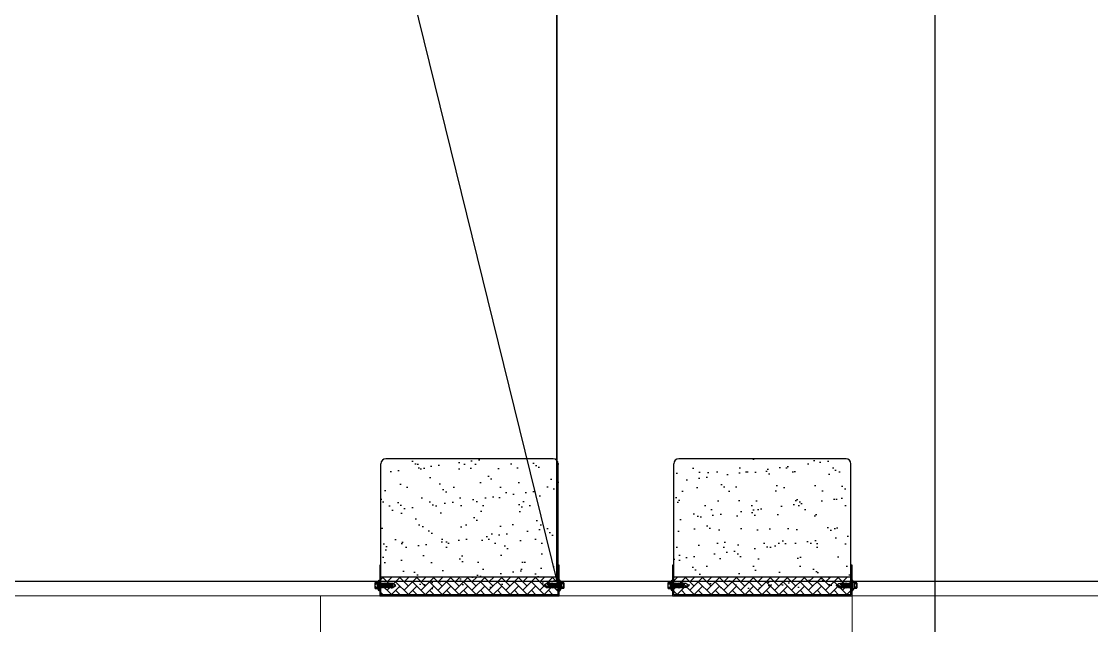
# Model space of a CAD drawing. Header units: millimetres. Extents: x 8456 to 190005487, y 619 to 455456909.
# Drawn here: x 207550.3 to 207829.4, y 158473.1 to 158630.5 of the extents above; entities that cross this region are included whole.
import ezdxf

# ---------------------------------------------------------------- set-up
doc = ezdxf.new("R2010")
doc.units = ezdxf.units.MM
doc.header["$LTSCALE"] = 400
doc.header["$MEASUREMENT"] = 0
doc.layers.get('0').update_dxf_attribs({"linetype": 'CONTINUOUS'})
doc.layers.add('A-PK', color=6, linetype='CONTINUOUS')
doc.layers.add('지하2층평면도$0$0-PATT', color=252, linetype='CONTINUOUS')
doc.layers.add('Defpoint', color=161, linetype='CONTINUOUS', plot=False)
doc.layers.add('지하2층평면도$0$0-LIN3', color=8, linetype='CONTINUOUS', lineweight=18)
doc.layers.add('지하2층평면도$0$0PANL', color=6, linetype='CONTINUOUS', lineweight=20)

# ---------------------------------------------------------------- blocks, each defined once
blk = doc.blocks.new('A$C2DB436D3')
at = {"layer": '지하2층평면도$0$0-PATT', "ltscale": 0.002}
h = blk.add_hatch(dxfattribs=at)
h.set_pattern_fill('AR-SAND', color=8, scale=0.22, angle=180, style=0)
h.set_pattern_definition([(217.5, (4724776.368, -11189004.172), (0.352006885, -10.767091221), [0, -8.49376, 0, -9.4996, 0, -9.0805]), (187.5, (4724776.368, -11189004.172), (-9.889512229, -15.770152213), [0, -4.58216, 0, -7.65556, 0, -2.9337]), (147.5, (4724783.241, -11189004.172), (-17.401832145, -0.031618063), [0, -2.794, 0, -10.0584, 0, -13.1318]), (137.5, (4724783.241, -11189004.172), (-16.798241954, -4.904445112), [0, -1.397, 0, -6.59384, 0, -7.5438])])
h.paths.add_polyline_path([(23014.15, 21109.09, -0.414214), (23015.98, 21107.26), (23015.98, 21060.69), (22949.98, 21060.69), (22949.98, 21107.26, -0.414214), (22951.81, 21109.09)])
h = blk.add_hatch(dxfattribs=at)
h.set_pattern_fill('AR-SAND', color=8, scale=0.22, angle=180, style=0)
h.set_pattern_definition([(217.5, (4725679.395, -11189004.172), (0.352006885, -10.767091221), [0, -8.49376, 0, -9.4996, 0, -9.0805]), (187.5, (4725679.395, -11189004.172), (-9.889512229, -15.770152213), [0, -4.58216, 0, -7.65556, 0, -2.9337]), (147.5, (4725686.268, -11189004.172), (-17.401832145, -0.031618063), [0, -2.794, 0, -10.0584, 0, -13.1318]), (137.5, (4725686.268, -11189004.172), (-16.798241954, -4.904445112), [0, -1.397, 0, -6.59384, 0, -7.5438])])
h.paths.add_polyline_path([(23123.27, 21109.09, -0.414214), (23125.1, 21107.26), (23125.1, 21060.69), (23059.1, 21060.69), (23059.1, 21107.26, -0.414214), (23060.93, 21109.09)])
h = blk.add_hatch(dxfattribs=at)
h.set_pattern_fill('AR-HBONE', color=8, scale=0.022, angle=180, style=0)
h.set_pattern_definition([(225, (4724570.966, -11188972.3098), (-4e-15, -3.1610501546), [6.7056, -2.2352]), (315, (4724569.3855, -11188973.8903), (-4e-15, -3.1610501546), [6.7056, -2.2352])])
h.paths.add_polyline_path([(23015.98, 21065.09), (22949.98, 21065.09), (22949.98, 21058.49), (23015.98, 21058.49)])
h = blk.add_hatch(dxfattribs=at)
h.set_pattern_fill('AR-HBONE', color=8, scale=0.022, angle=180, style=0)
h.set_pattern_definition([(225, (4725473.9927, -11188972.3098), (-4e-15, -3.1610501546), [6.7056, -2.2352]), (315, (4725472.4122, -11188973.8903), (-4e-15, -3.1610501546), [6.7056, -2.2352])])
h.paths.add_polyline_path([(23125.1, 21065.09), (23059.1, 21065.09), (23059.1, 21058.49), (23125.1, 21058.49)])
at = {"layer": 'A-PK', "color": 8}
for p, q in [((22311.54, 23923.55, 2515.73), (23015.54, 21063.55, 2515.73)), ((23015.54, 21063.55, 2515.73), (23015.54, 23923.55, 2515.73)), ((23015.54, 23923.55, 2515.73), (23015.54, 21063.55, 2515.73)), ((22311.54, 21063.55, 2515.73), (23015.54, 21063.55, 2515.73)), ((23015.54, 21063.55, 2515.73), (23719.54, 21063.55, 2515.73))]:
    blk.add_line(p, q, dxfattribs=at)
at = {"layer": '지하2층평면도$0$0-LIN3', "color": 8}
for p, q in [((22399.54, 21058.05, 2515.73), (22927.54, 21058.05, 2515.73)), ((23125.54, 21058.05, 2515.73), (23653.54, 21058.05, 2515.73))]:
    blk.add_line(p, q, dxfattribs=at)
at = {"layer": '지하2층평면도$0$0-PATT', "color": 8}
for p, q in [((22949.98, 21058.49, 2515.73), (22949.98, 21107.26, 2515.73)), ((23014.15, 21109.09, 2515.73), (22951.81, 21109.09, 2515.73)), ((23015.98, 21058.49, 2515.73), (23015.98, 21107.26, 2515.73)), ((23059.1, 21058.49, 2515.73), (23059.1, 21107.26, 2515.73)), ((23123.27, 21109.09, 2515.73), (23060.93, 21109.09, 2515.73)), ((23125.1, 21058.49, 2515.73), (23125.1, 21107.26, 2515.73)), ((22947.78, 21062.84, 2515.73), (22947.78, 21061.05, 2515.73)), ((22947.89, 21063.1, 2515.73), (22948.7, 21063.1, 2515.73)), ((22947.89, 21062.54, 2515.73), (22948.7, 21062.54, 2515.73)), ((22948.7, 21063.1, 2515.73), (22948.7, 21060.79, 2515.73)), ((22950.07, 21062.86, 2515.73), (22949.54, 21061.56, 2515.73)), ((22949.89, 21062.64, 2515.73), (22949.54, 21062.64, 2515.73)), ((22950.47, 21062.86, 2515.73), (22949.72, 21061.03, 2515.73)), ((22950.47, 21062.86, 2515.73), (22949.72, 21061.03, 2515.73)), ((23015.98, 21065.09, 2515.73), (22949.98, 21065.09, 2515.73)), ((22950.29, 21062.64, 2515.73), (22950.07, 21062.64, 2515.73)), ((22950.87, 21062.86, 2515.73), (22950.12, 21061.03, 2515.73)), ((22950.87, 21062.86, 2515.73), (22950.12, 21061.03, 2515.73)), ((22950.7, 21062.64, 2515.73), (22950.47, 21062.64, 2515.73)), ((22951.28, 21062.86, 2515.73), (22950.53, 21061.03, 2515.73)), ((22951.28, 21062.86, 2515.73), (22950.53, 21061.03, 2515.73)), ((22951.1, 21062.64, 2515.73), (22950.87, 21062.64, 2515.73)), ((22951.68, 21062.86, 2515.73), (22950.93, 21061.03, 2515.73)), ((22951.68, 21062.86, 2515.73), (22950.93, 21061.03, 2515.73)), ((22951.5, 21062.64, 2515.73), (22951.28, 21062.64, 2515.73)), ((22952.08, 21062.86, 2515.73), (22951.33, 21061.03, 2515.73)), ((22952.08, 21062.86, 2515.73), (22951.33, 21061.03, 2515.73)), ((22951.91, 21062.64, 2515.73), (22951.68, 21062.64, 2515.73)), ((22952.49, 21062.86, 2515.73), (22951.73, 21061.03, 2515.73)), ((22952.49, 21062.86, 2515.73), (22951.73, 21061.03, 2515.73)), ((22952.31, 21062.64, 2515.73), (22952.08, 21062.64, 2515.73)), ((22952.89, 21062.86, 2515.73), (22952.14, 21061.03, 2515.73)), ((22952.89, 21062.86, 2515.73), (22952.14, 21061.03, 2515.73)), ((22952.71, 21062.64, 2515.73), (22952.49, 21062.64, 2515.73)), ((22953.29, 21062.86, 2515.73), (22952.54, 21061.03, 2515.73)), ((22953.29, 21062.86, 2515.73), (22952.54, 21061.03, 2515.73)), ((22953.12, 21062.64, 2515.73), (22952.89, 21062.64, 2515.73)), ((22953.7, 21062.86, 2515.73), (22952.94, 21061.03, 2515.73)), ((22953.7, 21062.86, 2515.73), (22952.94, 21061.03, 2515.73)), ((22953.52, 21062.64, 2515.73), (22953.29, 21062.64, 2515.73)), ((22953.62, 21061.69, 2515.73), (22953.35, 21061.03, 2515.73)), ((22953.62, 21061.69, 2515.73), (22953.35, 21061.03, 2515.73)), ((22954.46, 21062.64, 2515.73), (22953.7, 21062.64, 2515.73)), ((23011.5, 21062.64, 2515.73), (23012.26, 21062.64, 2515.73)), ((23012.26, 21062.86, 2515.73), (23013.01, 21061.03, 2515.73)), ((23012.26, 21062.86, 2515.73), (23013.01, 21061.03, 2515.73)), ((23012.34, 21061.69, 2515.73), (23012.61, 21061.03, 2515.73)), ((23012.34, 21061.69, 2515.73), (23012.61, 21061.03, 2515.73)), ((23012.44, 21062.64, 2515.73), (23012.67, 21062.64, 2515.73)), ((23012.67, 21062.86, 2515.73), (23013.42, 21061.03, 2515.73)), ((23012.67, 21062.86, 2515.73), (23013.42, 21061.03, 2515.73)), ((23012.84, 21062.64, 2515.73), (23013.07, 21062.64, 2515.73)), ((23013.07, 21062.86, 2515.73), (23013.82, 21061.03, 2515.73)), ((23013.07, 21062.86, 2515.73), (23013.82, 21061.03, 2515.73)), ((23013.25, 21062.64, 2515.73), (23013.47, 21062.64, 2515.73)), ((23013.47, 21062.86, 2515.73), (23014.22, 21061.03, 2515.73)), ((23013.47, 21062.86, 2515.73), (23014.22, 21061.03, 2515.73)), ((23013.65, 21062.64, 2515.73), (23013.87, 21062.64, 2515.73)), ((23013.87, 21062.86, 2515.73), (23014.63, 21061.03, 2515.73)), ((23013.87, 21062.86, 2515.73), (23014.63, 21061.03, 2515.73)), ((23014.05, 21062.64, 2515.73), (23014.28, 21062.64, 2515.73)), ((23014.28, 21062.86, 2515.73), (23015.03, 21061.03, 2515.73)), ((23014.28, 21062.86, 2515.73), (23015.03, 21061.03, 2515.73)), ((23014.45, 21062.64, 2515.73), (23014.68, 21062.64, 2515.73)), ((23014.68, 21062.86, 2515.73), (23015.43, 21061.03, 2515.73)), ((23014.68, 21062.86, 2515.73), (23015.43, 21061.03, 2515.73)), ((23014.86, 21062.64, 2515.73), (23015.08, 21062.64, 2515.73)), ((23015.08, 21062.86, 2515.73), (23015.84, 21061.03, 2515.73)), ((23015.08, 21062.86, 2515.73), (23015.84, 21061.03, 2515.73)), ((23015.26, 21062.64, 2515.73), (23015.49, 21062.64, 2515.73)), ((23015.49, 21062.86, 2515.73), (23016.24, 21061.03, 2515.73)), ((23015.49, 21062.86, 2515.73), (23016.24, 21061.03, 2515.73)), ((23015.66, 21062.64, 2515.73), (23015.89, 21062.64, 2515.73)), ((23015.89, 21062.86, 2515.73), (23016.42, 21061.56, 2515.73)), ((23016.07, 21062.64, 2515.73), (23016.42, 21062.64, 2515.73)), ((23017.26, 21063.1, 2515.73), (23017.26, 21060.79, 2515.73)), ((23018.07, 21063.1, 2515.73), (23017.26, 21063.1, 2515.73)), ((23018.07, 21062.54, 2515.73), (23017.26, 21062.54, 2515.73)), ((23018.18, 21062.84, 2515.73), (23018.18, 21061.05, 2515.73)), ((23056.9, 21062.84, 2515.73), (23056.9, 21061.05, 2515.73)), ((23057.01, 21063.1, 2515.73), (23057.82, 21063.1, 2515.73)), ((23057.01, 21062.54, 2515.73), (23057.82, 21062.54, 2515.73)), ((23057.82, 21063.1, 2515.73), (23057.82, 21060.79, 2515.73)), ((23059.19, 21062.86, 2515.73), (23058.66, 21061.56, 2515.73)), ((23059.01, 21062.64, 2515.73), (23058.66, 21062.64, 2515.73)), ((23059.59, 21062.86, 2515.73), (23058.84, 21061.03, 2515.73)), ((23059.59, 21062.86, 2515.73), (23058.84, 21061.03, 2515.73)), ((23125.1, 21065.09, 2515.73), (23059.1, 21065.09, 2515.73)), ((23059.41, 21062.64, 2515.73), (23059.19, 21062.64, 2515.73)), ((23059.99, 21062.86, 2515.73), (23059.24, 21061.03, 2515.73)), ((23059.99, 21062.86, 2515.73), (23059.24, 21061.03, 2515.73)), ((23059.82, 21062.64, 2515.73), (23059.59, 21062.64, 2515.73)), ((23060.4, 21062.86, 2515.73), (23059.65, 21061.03, 2515.73)), ((23060.4, 21062.86, 2515.73), (23059.65, 21061.03, 2515.73)), ((23060.22, 21062.64, 2515.73), (23059.99, 21062.64, 2515.73)), ((23060.8, 21062.86, 2515.73), (23060.05, 21061.03, 2515.73)), ((23060.8, 21062.86, 2515.73), (23060.05, 21061.03, 2515.73)), ((23060.62, 21062.64, 2515.73), (23060.4, 21062.64, 2515.73)), ((23061.2, 21062.86, 2515.73), (23060.45, 21061.03, 2515.73)), ((23061.2, 21062.86, 2515.73), (23060.45, 21061.03, 2515.73)), ((23061.03, 21062.64, 2515.73), (23060.8, 21062.64, 2515.73)), ((23061.61, 21062.86, 2515.73), (23060.85, 21061.03, 2515.73)), ((23061.61, 21062.86, 2515.73), (23060.85, 21061.03, 2515.73)), ((23061.43, 21062.64, 2515.73), (23061.2, 21062.64, 2515.73)), ((23062.01, 21062.86, 2515.73), (23061.26, 21061.03, 2515.73)), ((23062.01, 21062.86, 2515.73), (23061.26, 21061.03, 2515.73)), ((23061.83, 21062.64, 2515.73), (23061.61, 21062.64, 2515.73)), ((23062.41, 21062.86, 2515.73), (23061.66, 21061.03, 2515.73)), ((23062.41, 21062.86, 2515.73), (23061.66, 21061.03, 2515.73)), ((23062.24, 21062.64, 2515.73), (23062.01, 21062.64, 2515.73)), ((23062.82, 21062.86, 2515.73), (23062.06, 21061.03, 2515.73)), ((23062.82, 21062.86, 2515.73), (23062.06, 21061.03, 2515.73)), ((23062.64, 21062.64, 2515.73), (23062.41, 21062.64, 2515.73)), ((23062.74, 21061.69, 2515.73), (23062.47, 21061.03, 2515.73)), ((23062.74, 21061.69, 2515.73), (23062.47, 21061.03, 2515.73)), ((23063.58, 21062.64, 2515.73), (23062.82, 21062.64, 2515.73)), ((23120.62, 21062.64, 2515.73), (23121.38, 21062.64, 2515.73)), ((23121.38, 21062.86, 2515.73), (23122.13, 21061.03, 2515.73)), ((23121.38, 21062.86, 2515.73), (23122.13, 21061.03, 2515.73)), ((23121.46, 21061.69, 2515.73), (23121.73, 21061.03, 2515.73)), ((23121.46, 21061.69, 2515.73), (23121.73, 21061.03, 2515.73)), ((23121.56, 21062.64, 2515.73), (23121.79, 21062.64, 2515.73)), ((23121.79, 21062.86, 2515.73), (23122.54, 21061.03, 2515.73)), ((23121.79, 21062.86, 2515.73), (23122.54, 21061.03, 2515.73)), ((23121.96, 21062.64, 2515.73), (23122.19, 21062.64, 2515.73)), ((23122.19, 21062.86, 2515.73), (23122.94, 21061.03, 2515.73)), ((23122.19, 21062.86, 2515.73), (23122.94, 21061.03, 2515.73)), ((23122.37, 21062.64, 2515.73), (23122.59, 21062.64, 2515.73)), ((23122.59, 21062.86, 2515.73), (23123.34, 21061.03, 2515.73)), ((23122.59, 21062.86, 2515.73), (23123.34, 21061.03, 2515.73)), ((23122.77, 21062.64, 2515.73), (23122.99, 21062.64, 2515.73)), ((23122.99, 21062.86, 2515.73), (23123.75, 21061.03, 2515.73)), ((23122.99, 21062.86, 2515.73), (23123.75, 21061.03, 2515.73)), ((23123.17, 21062.64, 2515.73), (23123.4, 21062.64, 2515.73)), ((23123.4, 21062.86, 2515.73), (23124.15, 21061.03, 2515.73)), ((23123.4, 21062.86, 2515.73), (23124.15, 21061.03, 2515.73)), ((23123.57, 21062.64, 2515.73), (23123.8, 21062.64, 2515.73)), ((23123.8, 21062.86, 2515.73), (23124.55, 21061.03, 2515.73)), ((23123.8, 21062.86, 2515.73), (23124.55, 21061.03, 2515.73)), ((23123.98, 21062.64, 2515.73), (23124.2, 21062.64, 2515.73)), ((23124.2, 21062.86, 2515.73), (23124.96, 21061.03, 2515.73)), ((23124.2, 21062.86, 2515.73), (23124.96, 21061.03, 2515.73)), ((23124.38, 21062.64, 2515.73), (23124.61, 21062.64, 2515.73)), ((23124.61, 21062.86, 2515.73), (23125.36, 21061.03, 2515.73)), ((23124.61, 21062.86, 2515.73), (23125.36, 21061.03, 2515.73)), ((23124.78, 21062.64, 2515.73), (23125.01, 21062.64, 2515.73)), ((23125.01, 21062.86, 2515.73), (23125.54, 21061.56, 2515.73)), ((23125.19, 21062.64, 2515.73), (23125.54, 21062.64, 2515.73)), ((23126.38, 21063.1, 2515.73), (23126.38, 21060.79, 2515.73)), ((23127.19, 21063.1, 2515.73), (23126.38, 21063.1, 2515.73)), ((23127.19, 21062.54, 2515.73), (23126.38, 21062.54, 2515.73)), ((23127.3, 21062.84, 2515.73), (23127.3, 21061.05, 2515.73)), ((22947.89, 21061.35, 2515.73), (22948.7, 21061.35, 2515.73)), ((22947.89, 21060.79, 2515.73), (22948.7, 21060.79, 2515.73)), ((22949.72, 21061.25, 2515.73), (22949.54, 21061.25, 2515.73)), ((22950.12, 21061.25, 2515.73), (22949.9, 21061.25, 2515.73)), ((22950.53, 21061.25, 2515.73), (22950.3, 21061.25, 2515.73)), ((22950.93, 21061.25, 2515.73), (22950.7, 21061.25, 2515.73)), ((22951.33, 21061.25, 2515.73), (22951.11, 21061.25, 2515.73)), ((22951.73, 21061.25, 2515.73), (22951.51, 21061.25, 2515.73)), ((22952.14, 21061.25, 2515.73), (22951.91, 21061.25, 2515.73)), ((22952.54, 21061.25, 2515.73), (22952.31, 21061.25, 2515.73)), ((22952.94, 21061.25, 2515.73), (22952.72, 21061.25, 2515.73)), ((22953.35, 21061.25, 2515.73), (22953.12, 21061.25, 2515.73)), ((22954.46, 21061.25, 2515.73), (22953.52, 21061.25, 2515.73)), ((23011.5, 21061.25, 2515.73), (23012.43, 21061.25, 2515.73)), ((23012.61, 21061.25, 2515.73), (23012.84, 21061.25, 2515.73)), ((23013.01, 21061.25, 2515.73), (23013.24, 21061.25, 2515.73)), ((23013.42, 21061.25, 2515.73), (23013.64, 21061.25, 2515.73)), ((23013.82, 21061.25, 2515.73), (23014.05, 21061.25, 2515.73)), ((23014.22, 21061.25, 2515.73), (23014.45, 21061.25, 2515.73)), ((23014.63, 21061.25, 2515.73), (23014.85, 21061.25, 2515.73)), ((23015.03, 21061.25, 2515.73), (23015.26, 21061.25, 2515.73)), ((23015.43, 21061.25, 2515.73), (23015.66, 21061.25, 2515.73)), ((23015.84, 21061.25, 2515.73), (23016.06, 21061.25, 2515.73)), ((23016.24, 21061.25, 2515.73), (23016.42, 21061.25, 2515.73)), ((23018.07, 21061.35, 2515.73), (23017.26, 21061.35, 2515.73)), ((23018.07, 21060.79, 2515.73), (23017.26, 21060.79, 2515.73)), ((23057.01, 21061.35, 2515.73), (23057.82, 21061.35, 2515.73)), ((23057.01, 21060.79, 2515.73), (23057.82, 21060.79, 2515.73)), ((23058.84, 21061.25, 2515.73), (23058.66, 21061.25, 2515.73)), ((23059.24, 21061.25, 2515.73), (23059.02, 21061.25, 2515.73)), ((23059.65, 21061.25, 2515.73), (23059.42, 21061.25, 2515.73)), ((23060.05, 21061.25, 2515.73), (23059.82, 21061.25, 2515.73)), ((23060.45, 21061.25, 2515.73), (23060.23, 21061.25, 2515.73)), ((23060.85, 21061.25, 2515.73), (23060.63, 21061.25, 2515.73)), ((23061.26, 21061.25, 2515.73), (23061.03, 21061.25, 2515.73)), ((23061.66, 21061.25, 2515.73), (23061.43, 21061.25, 2515.73)), ((23062.06, 21061.25, 2515.73), (23061.84, 21061.25, 2515.73)), ((23062.47, 21061.25, 2515.73), (23062.24, 21061.25, 2515.73)), ((23063.58, 21061.25, 2515.73), (23062.64, 21061.25, 2515.73)), ((23120.62, 21061.25, 2515.73), (23121.55, 21061.25, 2515.73)), ((23121.73, 21061.25, 2515.73), (23121.96, 21061.25, 2515.73)), ((23122.13, 21061.25, 2515.73), (23122.36, 21061.25, 2515.73)), ((23122.54, 21061.25, 2515.73), (23122.76, 21061.25, 2515.73)), ((23122.94, 21061.25, 2515.73), (23123.17, 21061.25, 2515.73)), ((23123.34, 21061.25, 2515.73), (23123.57, 21061.25, 2515.73)), ((23123.75, 21061.25, 2515.73), (23123.97, 21061.25, 2515.73)), ((23124.15, 21061.25, 2515.73), (23124.38, 21061.25, 2515.73)), ((23124.55, 21061.25, 2515.73), (23124.78, 21061.25, 2515.73)), ((23124.96, 21061.25, 2515.73), (23125.18, 21061.25, 2515.73)), ((23125.36, 21061.25, 2515.73), (23125.54, 21061.25, 2515.73)), ((23127.19, 21061.35, 2515.73), (23126.38, 21061.35, 2515.73)), ((23127.19, 21060.79, 2515.73), (23126.38, 21060.79, 2515.73))]:
    blk.add_line(p, q, dxfattribs=at)
at = {"layer": '지하2층평면도$0$0-PATT', "color": 8, "ltscale": 0.002, "elevation": 2515.73}
for points in [[(22949.98, 21069.49), (22949.54, 21069.49), (22949.54, 21058.05), (23016.42, 21058.05), (23016.42, 21069.49), (23015.98, 21069.49), (23015.98, 21058.49), (22949.98, 21058.49)], [(23059.1, 21069.49), (23058.66, 21069.49), (23058.66, 21058.05), (23125.54, 21058.05), (23125.54, 21069.49), (23125.1, 21069.49), (23125.1, 21058.49), (23059.1, 21058.49)]]:
    blk.add_lwpolyline(points, close=True, dxfattribs=at)
at = {"layer": '지하2층평면도$0$0-PATT', "color": 8, "elevation": 2515.73}
for points in [[(22948.7, 21061), (22948.7, 21062.89), (22949.36, 21063.93), (22949.36, 21059.97)], [(22949.36, 21059.97), (22949.36, 21063.93), (22949.54, 21063.93), (22949.54, 21059.97)], [(22949.72, 21061.03), (22949.9, 21061.25), (22950.47, 21062.64), (22950.47, 21062.86), (22950.29, 21062.64), (22949.72, 21061.25)], [(22950.12, 21061.03), (22950.3, 21061.25), (22950.87, 21062.64), (22950.87, 21062.86), (22950.7, 21062.64), (22950.12, 21061.25)], [(22950.53, 21061.03), (22950.7, 21061.25), (22951.28, 21062.64), (22951.28, 21062.86), (22951.1, 21062.64), (22950.53, 21061.25)], [(22950.93, 21061.03), (22951.11, 21061.25), (22951.68, 21062.64), (22951.68, 21062.86), (22951.5, 21062.64), (22950.93, 21061.25)], [(22951.33, 21061.03), (22951.51, 21061.25), (22952.08, 21062.64), (22952.08, 21062.86), (22951.91, 21062.64), (22951.33, 21061.25)], [(22951.73, 21061.03), (22951.91, 21061.25), (22952.49, 21062.64), (22952.49, 21062.86), (22952.31, 21062.64), (22951.73, 21061.25)], [(22952.14, 21061.03), (22952.31, 21061.25), (22952.89, 21062.64), (22952.89, 21062.86), (22952.71, 21062.64), (22952.14, 21061.25)], [(22952.54, 21061.03), (22952.72, 21061.25), (22953.29, 21062.64), (22953.29, 21062.86), (22953.12, 21062.64), (22952.54, 21061.25)], [(22952.94, 21061.03), (22953.12, 21061.25), (22953.7, 21062.64), (22953.7, 21062.86), (22953.52, 21062.64), (22952.94, 21061.25)], [(22953.35, 21061.03), (22953.52, 21061.25), (22953.62, 21061.47), (22953.62, 21061.69), (22953.44, 21061.47), (22953.35, 21061.25)], [(23013.01, 21061.03), (23012.84, 21061.25), (23012.26, 21062.64), (23012.26, 21062.86), (23012.44, 21062.64), (23013.01, 21061.25)], [(23012.61, 21061.03), (23012.43, 21061.25), (23012.34, 21061.47), (23012.34, 21061.69), (23012.51, 21061.47), (23012.61, 21061.25)], [(23013.42, 21061.03), (23013.24, 21061.25), (23012.67, 21062.64), (23012.67, 21062.86), (23012.84, 21062.64), (23013.42, 21061.25)], [(23013.82, 21061.03), (23013.64, 21061.25), (23013.07, 21062.64), (23013.07, 21062.86), (23013.25, 21062.64), (23013.82, 21061.25)], [(23014.22, 21061.03), (23014.05, 21061.25), (23013.47, 21062.64), (23013.47, 21062.86), (23013.65, 21062.64), (23014.22, 21061.25)], [(23014.63, 21061.03), (23014.45, 21061.25), (23013.87, 21062.64), (23013.87, 21062.86), (23014.05, 21062.64), (23014.63, 21061.25)], [(23015.03, 21061.03), (23014.85, 21061.25), (23014.28, 21062.64), (23014.28, 21062.86), (23014.45, 21062.64), (23015.03, 21061.25)], [(23015.43, 21061.03), (23015.26, 21061.25), (23014.68, 21062.64), (23014.68, 21062.86), (23014.86, 21062.64), (23015.43, 21061.25)], [(23015.84, 21061.03), (23015.66, 21061.25), (23015.08, 21062.64), (23015.08, 21062.86), (23015.26, 21062.64), (23015.84, 21061.25)], [(23016.24, 21061.03), (23016.06, 21061.25), (23015.49, 21062.64), (23015.49, 21062.86), (23015.66, 21062.64), (23016.24, 21061.25)], [(23016.6, 21059.97), (23016.6, 21063.93), (23016.42, 21063.93), (23016.42, 21059.97)], [(23017.26, 21061), (23017.26, 21062.89), (23016.6, 21063.93), (23016.6, 21059.97)], [(23057.82, 21061), (23057.82, 21062.89), (23058.48, 21063.93), (23058.48, 21059.97)], [(23058.48, 21059.97), (23058.48, 21063.93), (23058.66, 21063.93), (23058.66, 21059.97)], [(23058.84, 21061.03), (23059.02, 21061.25), (23059.59, 21062.64), (23059.59, 21062.86), (23059.41, 21062.64), (23058.84, 21061.25)], [(23059.24, 21061.03), (23059.42, 21061.25), (23059.99, 21062.64), (23059.99, 21062.86), (23059.82, 21062.64), (23059.24, 21061.25)], [(23059.65, 21061.03), (23059.82, 21061.25), (23060.4, 21062.64), (23060.4, 21062.86), (23060.22, 21062.64), (23059.65, 21061.25)], [(23060.05, 21061.03), (23060.23, 21061.25), (23060.8, 21062.64), (23060.8, 21062.86), (23060.62, 21062.64), (23060.05, 21061.25)], [(23060.45, 21061.03), (23060.63, 21061.25), (23061.2, 21062.64), (23061.2, 21062.86), (23061.03, 21062.64), (23060.45, 21061.25)], [(23060.85, 21061.03), (23061.03, 21061.25), (23061.61, 21062.64), (23061.61, 21062.86), (23061.43, 21062.64), (23060.85, 21061.25)], [(23061.26, 21061.03), (23061.43, 21061.25), (23062.01, 21062.64), (23062.01, 21062.86), (23061.83, 21062.64), (23061.26, 21061.25)], [(23061.66, 21061.03), (23061.84, 21061.25), (23062.41, 21062.64), (23062.41, 21062.86), (23062.24, 21062.64), (23061.66, 21061.25)], [(23062.06, 21061.03), (23062.24, 21061.25), (23062.82, 21062.64), (23062.82, 21062.86), (23062.64, 21062.64), (23062.06, 21061.25)], [(23062.47, 21061.03), (23062.64, 21061.25), (23062.74, 21061.47), (23062.74, 21061.69), (23062.56, 21061.47), (23062.47, 21061.25)], [(23122.13, 21061.03), (23121.96, 21061.25), (23121.38, 21062.64), (23121.38, 21062.86), (23121.56, 21062.64), (23122.13, 21061.25)], [(23121.73, 21061.03), (23121.55, 21061.25), (23121.46, 21061.47), (23121.46, 21061.69), (23121.63, 21061.47), (23121.73, 21061.25)], [(23122.54, 21061.03), (23122.36, 21061.25), (23121.79, 21062.64), (23121.79, 21062.86), (23121.96, 21062.64), (23122.54, 21061.25)], [(23122.94, 21061.03), (23122.76, 21061.25), (23122.19, 21062.64), (23122.19, 21062.86), (23122.37, 21062.64), (23122.94, 21061.25)], [(23123.34, 21061.03), (23123.17, 21061.25), (23122.59, 21062.64), (23122.59, 21062.86), (23122.77, 21062.64), (23123.34, 21061.25)], [(23123.75, 21061.03), (23123.57, 21061.25), (23122.99, 21062.64), (23122.99, 21062.86), (23123.17, 21062.64), (23123.75, 21061.25)], [(23124.15, 21061.03), (23123.97, 21061.25), (23123.4, 21062.64), (23123.4, 21062.86), (23123.57, 21062.64), (23124.15, 21061.25)], [(23124.55, 21061.03), (23124.38, 21061.25), (23123.8, 21062.64), (23123.8, 21062.86), (23123.98, 21062.64), (23124.55, 21061.25)], [(23124.96, 21061.03), (23124.78, 21061.25), (23124.2, 21062.64), (23124.2, 21062.86), (23124.38, 21062.64), (23124.96, 21061.25)], [(23125.36, 21061.03), (23125.18, 21061.25), (23124.61, 21062.64), (23124.61, 21062.86), (23124.78, 21062.64), (23125.36, 21061.25)], [(23125.72, 21059.97), (23125.72, 21063.93), (23125.54, 21063.93), (23125.54, 21059.97)], [(23126.38, 21061), (23126.38, 21062.89), (23125.72, 21063.93), (23125.72, 21059.97)]]:
    blk.add_lwpolyline(points, close=True, dxfattribs=at)
for points in [[(22949.54, 21061.37), (22950.07, 21062.64), (22950.07, 21062.86), (22949.89, 21062.64), (22949.54, 21061.79)], [(23015.98, 21065.09), (23015.98, 21058.49), (22949.98, 21058.49), (22949.98, 21065.09)], [(22950.16, 21062.64), (22950.07, 21062.86), (22950.24, 21062.64)], [(22950.56, 21062.64), (22950.47, 21062.86), (22950.65, 21062.64)], [(22950.56, 21062.64), (22950.47, 21062.86), (22950.65, 21062.64)], [(22950.96, 21062.64), (22950.87, 21062.86), (22951.05, 21062.64)], [(22950.96, 21062.64), (22950.87, 21062.86), (22951.05, 21062.64)], [(22951.37, 21062.64), (22951.28, 21062.86), (22951.45, 21062.64)], [(22951.37, 21062.64), (22951.28, 21062.86), (22951.45, 21062.64)], [(22951.77, 21062.64), (22951.68, 21062.86), (22951.86, 21062.64)], [(22951.77, 21062.64), (22951.68, 21062.86), (22951.86, 21062.64)], [(22952.17, 21062.64), (22952.08, 21062.86), (22952.26, 21062.64)], [(22952.17, 21062.64), (22952.08, 21062.86), (22952.26, 21062.64)], [(22952.58, 21062.64), (22952.49, 21062.86), (22952.66, 21062.64)], [(22952.58, 21062.64), (22952.49, 21062.86), (22952.66, 21062.64)], [(22952.98, 21062.64), (22952.89, 21062.86), (22953.07, 21062.64)], [(22952.98, 21062.64), (22952.89, 21062.86), (22953.07, 21062.64)], [(22953.38, 21062.64), (22953.29, 21062.86), (22953.47, 21062.64)], [(22953.38, 21062.64), (22953.29, 21062.86), (22953.47, 21062.64)], [(22954.01, 21062.64), (22953.61, 21061.7), (22953.87, 21061.25), (22954.42, 21061.78), (22955.52, 21061.95)], [(22953.78, 21062.64), (22953.7, 21062.86), (22953.87, 21062.64)], [(22953.78, 21062.64), (22953.7, 21062.86), (22953.87, 21062.64)], [(22954.46, 21061.25), (22955.52, 21061.95), (22954.46, 21062.64)], [(23011.95, 21062.64), (23012.34, 21061.7), (23012.09, 21061.25), (23011.54, 21061.78), (23010.44, 21061.95)], [(23011.5, 21061.25), (23010.44, 21061.95), (23011.5, 21062.64)], [(23012.17, 21062.64), (23012.26, 21062.86), (23012.08, 21062.64)], [(23012.17, 21062.64), (23012.26, 21062.86), (23012.08, 21062.64)], [(23012.58, 21062.64), (23012.67, 21062.86), (23012.49, 21062.64)], [(23012.58, 21062.64), (23012.67, 21062.86), (23012.49, 21062.64)], [(23012.98, 21062.64), (23013.07, 21062.86), (23012.89, 21062.64)], [(23012.98, 21062.64), (23013.07, 21062.86), (23012.89, 21062.64)], [(23013.38, 21062.64), (23013.47, 21062.86), (23013.29, 21062.64)], [(23013.38, 21062.64), (23013.47, 21062.86), (23013.29, 21062.64)], [(23013.79, 21062.64), (23013.87, 21062.86), (23013.7, 21062.64)], [(23013.79, 21062.64), (23013.87, 21062.86), (23013.7, 21062.64)], [(23014.19, 21062.64), (23014.28, 21062.86), (23014.1, 21062.64)], [(23014.19, 21062.64), (23014.28, 21062.86), (23014.1, 21062.64)], [(23014.59, 21062.64), (23014.68, 21062.86), (23014.5, 21062.64)], [(23014.59, 21062.64), (23014.68, 21062.86), (23014.5, 21062.64)], [(23015, 21062.64), (23015.08, 21062.86), (23014.91, 21062.64)], [(23015, 21062.64), (23015.08, 21062.86), (23014.91, 21062.64)], [(23015.4, 21062.64), (23015.49, 21062.86), (23015.31, 21062.64)], [(23015.4, 21062.64), (23015.49, 21062.86), (23015.31, 21062.64)], [(23015.8, 21062.64), (23015.89, 21062.86), (23015.71, 21062.64)], [(23016.42, 21061.37), (23015.89, 21062.64), (23015.89, 21062.86), (23016.07, 21062.64), (23016.42, 21061.79)], [(23058.66, 21061.37), (23059.19, 21062.64), (23059.19, 21062.86), (23059.01, 21062.64), (23058.66, 21061.79)], [(23125.1, 21065.09), (23125.1, 21058.49), (23059.1, 21058.49), (23059.1, 21065.09)], [(23059.28, 21062.64), (23059.19, 21062.86), (23059.36, 21062.64)], [(23059.68, 21062.64), (23059.59, 21062.86), (23059.77, 21062.64)], [(23059.68, 21062.64), (23059.59, 21062.86), (23059.77, 21062.64)], [(23060.08, 21062.64), (23059.99, 21062.86), (23060.17, 21062.64)], [(23060.08, 21062.64), (23059.99, 21062.86), (23060.17, 21062.64)], [(23060.49, 21062.64), (23060.4, 21062.86), (23060.57, 21062.64)], [(23060.49, 21062.64), (23060.4, 21062.86), (23060.57, 21062.64)], [(23060.89, 21062.64), (23060.8, 21062.86), (23060.98, 21062.64)], [(23060.89, 21062.64), (23060.8, 21062.86), (23060.98, 21062.64)], [(23061.29, 21062.64), (23061.2, 21062.86), (23061.38, 21062.64)], [(23061.29, 21062.64), (23061.2, 21062.86), (23061.38, 21062.64)], [(23061.7, 21062.64), (23061.61, 21062.86), (23061.78, 21062.64)], [(23061.7, 21062.64), (23061.61, 21062.86), (23061.78, 21062.64)], [(23062.1, 21062.64), (23062.01, 21062.86), (23062.19, 21062.64)], [(23062.1, 21062.64), (23062.01, 21062.86), (23062.19, 21062.64)], [(23062.5, 21062.64), (23062.41, 21062.86), (23062.59, 21062.64)], [(23062.5, 21062.64), (23062.41, 21062.86), (23062.59, 21062.64)], [(23063.13, 21062.64), (23062.73, 21061.7), (23062.99, 21061.25), (23063.54, 21061.78), (23064.64, 21061.95)], [(23062.9, 21062.64), (23062.82, 21062.86), (23062.99, 21062.64)], [(23062.9, 21062.64), (23062.82, 21062.86), (23062.99, 21062.64)], [(23063.58, 21061.25), (23064.64, 21061.95), (23063.58, 21062.64)], [(23121.07, 21062.64), (23121.46, 21061.7), (23121.21, 21061.25), (23120.66, 21061.78), (23119.56, 21061.95)], [(23120.62, 21061.25), (23119.56, 21061.95), (23120.62, 21062.64)], [(23121.29, 21062.64), (23121.38, 21062.86), (23121.2, 21062.64)], [(23121.29, 21062.64), (23121.38, 21062.86), (23121.2, 21062.64)], [(23121.7, 21062.64), (23121.79, 21062.86), (23121.61, 21062.64)], [(23121.7, 21062.64), (23121.79, 21062.86), (23121.61, 21062.64)], [(23122.1, 21062.64), (23122.19, 21062.86), (23122.01, 21062.64)], [(23122.1, 21062.64), (23122.19, 21062.86), (23122.01, 21062.64)], [(23122.5, 21062.64), (23122.59, 21062.86), (23122.41, 21062.64)], [(23122.5, 21062.64), (23122.59, 21062.86), (23122.41, 21062.64)], [(23122.91, 21062.64), (23122.99, 21062.86), (23122.82, 21062.64)], [(23122.91, 21062.64), (23122.99, 21062.86), (23122.82, 21062.64)], [(23123.31, 21062.64), (23123.4, 21062.86), (23123.22, 21062.64)], [(23123.31, 21062.64), (23123.4, 21062.86), (23123.22, 21062.64)], [(23123.71, 21062.64), (23123.8, 21062.86), (23123.62, 21062.64)], [(23123.71, 21062.64), (23123.8, 21062.86), (23123.62, 21062.64)], [(23124.12, 21062.64), (23124.2, 21062.86), (23124.03, 21062.64)], [(23124.12, 21062.64), (23124.2, 21062.86), (23124.03, 21062.64)], [(23124.52, 21062.64), (23124.61, 21062.86), (23124.43, 21062.64)], [(23124.52, 21062.64), (23124.61, 21062.86), (23124.43, 21062.64)], [(23124.92, 21062.64), (23125.01, 21062.86), (23124.83, 21062.64)], [(23125.54, 21061.37), (23125.01, 21062.64), (23125.01, 21062.86), (23125.19, 21062.64), (23125.54, 21061.79)], [(22949.63, 21061.25), (22949.72, 21061.03), (22949.54, 21061.25)], [(22950.03, 21061.25), (22950.12, 21061.03), (22949.94, 21061.25)], [(22950.44, 21061.25), (22950.53, 21061.03), (22950.35, 21061.25)], [(22950.84, 21061.25), (22950.93, 21061.03), (22950.75, 21061.25)], [(22951.24, 21061.25), (22951.33, 21061.03), (22951.15, 21061.25)], [(22951.65, 21061.25), (22951.73, 21061.03), (22951.56, 21061.25)], [(22952.05, 21061.25), (22952.14, 21061.03), (22951.96, 21061.25)], [(22952.45, 21061.25), (22952.54, 21061.03), (22952.36, 21061.25)], [(22952.86, 21061.25), (22952.94, 21061.03), (22952.77, 21061.25)], [(22953.26, 21061.25), (22953.35, 21061.03), (22953.17, 21061.25)], [(23012.7, 21061.25), (23012.61, 21061.03), (23012.79, 21061.25)], [(23013.1, 21061.25), (23013.01, 21061.03), (23013.19, 21061.25)], [(23013.51, 21061.25), (23013.42, 21061.03), (23013.59, 21061.25)], [(23013.91, 21061.25), (23013.82, 21061.03), (23014, 21061.25)], [(23014.31, 21061.25), (23014.22, 21061.03), (23014.4, 21061.25)], [(23014.72, 21061.25), (23014.63, 21061.03), (23014.8, 21061.25)], [(23015.12, 21061.25), (23015.03, 21061.03), (23015.21, 21061.25)], [(23015.52, 21061.25), (23015.43, 21061.03), (23015.61, 21061.25)], [(23015.92, 21061.25), (23015.84, 21061.03), (23016.01, 21061.25)], [(23016.33, 21061.25), (23016.24, 21061.03), (23016.42, 21061.25)], [(23058.75, 21061.25), (23058.84, 21061.03), (23058.66, 21061.25)], [(23059.15, 21061.25), (23059.24, 21061.03), (23059.06, 21061.25)], [(23059.56, 21061.25), (23059.65, 21061.03), (23059.47, 21061.25)], [(23059.96, 21061.25), (23060.05, 21061.03), (23059.87, 21061.25)], [(23060.36, 21061.25), (23060.45, 21061.03), (23060.27, 21061.25)], [(23060.77, 21061.25), (23060.85, 21061.03), (23060.68, 21061.25)], [(23061.17, 21061.25), (23061.26, 21061.03), (23061.08, 21061.25)], [(23061.57, 21061.25), (23061.66, 21061.03), (23061.48, 21061.25)], [(23061.98, 21061.25), (23062.06, 21061.03), (23061.89, 21061.25)], [(23062.38, 21061.25), (23062.47, 21061.03), (23062.29, 21061.25)], [(23121.82, 21061.25), (23121.73, 21061.03), (23121.91, 21061.25)], [(23122.22, 21061.25), (23122.13, 21061.03), (23122.31, 21061.25)], [(23122.63, 21061.25), (23122.54, 21061.03), (23122.71, 21061.25)], [(23123.03, 21061.25), (23122.94, 21061.03), (23123.12, 21061.25)], [(23123.43, 21061.25), (23123.34, 21061.03), (23123.52, 21061.25)], [(23123.84, 21061.25), (23123.75, 21061.03), (23123.92, 21061.25)], [(23124.24, 21061.25), (23124.15, 21061.03), (23124.33, 21061.25)], [(23124.64, 21061.25), (23124.55, 21061.03), (23124.73, 21061.25)], [(23125.04, 21061.25), (23124.96, 21061.03), (23125.13, 21061.25)], [(23125.45, 21061.25), (23125.36, 21061.03), (23125.54, 21061.25)]]:
    blk.add_lwpolyline(points, dxfattribs=at)
at = {"layer": '지하2층평면도$0$0-PATT', "color": 8}
for centre, radius, start, end in [((22951.81, 21107.26, 2515.73), 1.83, 90, 180), ((23014.15, 21107.26, 2515.73), 1.83, 0, 90), ((23060.93, 21107.26, 2515.73), 1.83, 90, 180), ((23123.27, 21107.26, 2515.73), 1.83, 0, 90), ((22948.19, 21062.82, 2515.73), 0.409, 136.9662, 223.0338), ((22949.45, 21061.95, 2515.73), 1.67, 159.1195, 200.8805), ((23017.77, 21062.82, 2515.73), 0.409, 316.9662, 43.0338), ((23016.5, 21061.95, 2515.73), 1.67, 339.1195, 20.8805), ((23057.31, 21062.82, 2515.73), 0.409, 136.9662, 223.0338), ((23058.57, 21061.95, 2515.73), 1.67, 159.1195, 200.8805), ((23126.89, 21062.82, 2515.73), 0.409, 316.9662, 43.0338), ((23125.62, 21061.95, 2515.73), 1.67, 339.1195, 20.8805), ((22948.19, 21061.07, 2515.73), 0.409, 136.9662, 223.0338), ((23017.77, 21061.07, 2515.73), 0.409, 316.9662, 43.0338), ((23057.31, 21061.07, 2515.73), 0.409, 136.9662, 223.0338), ((23126.89, 21061.07, 2515.73), 0.409, 316.9662, 43.0338)]:
    blk.add_arc(centre, radius, start, end, dxfattribs=at)
at = {"layer": '지하2층평면도$0$0PANL', "color": 8, "elevation": 2515.73}
blk.add_lwpolyline([(23125.54, 21058.05), (22927.54, 21058.05), (22927.54, 21030.55), (23125.54, 21030.55)], close=True, dxfattribs=at)

msp = doc.modelspace()

# ---------------------------------------------------------------- linework, layer by layer
at = {"layer": 'Defpoint'}
msp.add_lwpolyline([(24667.86, 165017.43), (207788.52, 165017.43), (207788.52, 79917.43), (24667.86, 79917.43)], close=True, dxfattribs=at)

# ---------------------------------------------------------------- block references
at = {"xscale": 0.7, "yscale": 0.7, "zscale": 0.7}
msp.add_blockref('A$C2DB436D3', (191579.09, 143740.16, -160.09), dxfattribs=at)

doc.saveas('drawing.dxf')
